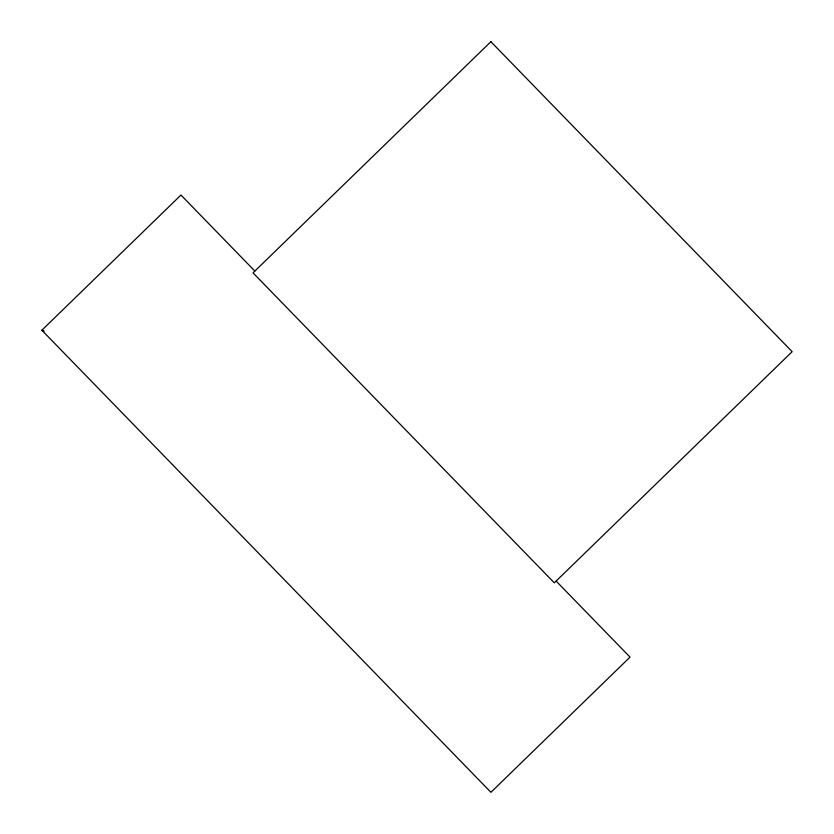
<?xml version="1.0" encoding="UTF-8"?>
<svg xmlns="http://www.w3.org/2000/svg" width="834" height="834" viewBox="0 0 834 834"><rect width="100%" height="100%" fill="white"/><g stroke="black" fill="none" stroke-linecap="round" stroke-linejoin="round"><path stroke-width="1.25" d="M556.122 581.069L630.024 657.119L490.924 792.3L41.856 330.222L180.957 195.041L254.86 271.081M41.856 330.222L44.275 331.161M490.882 41.7L253.036 272.854L554.297 582.841L792.144 351.687L490.882 41.7"/></g></svg>
